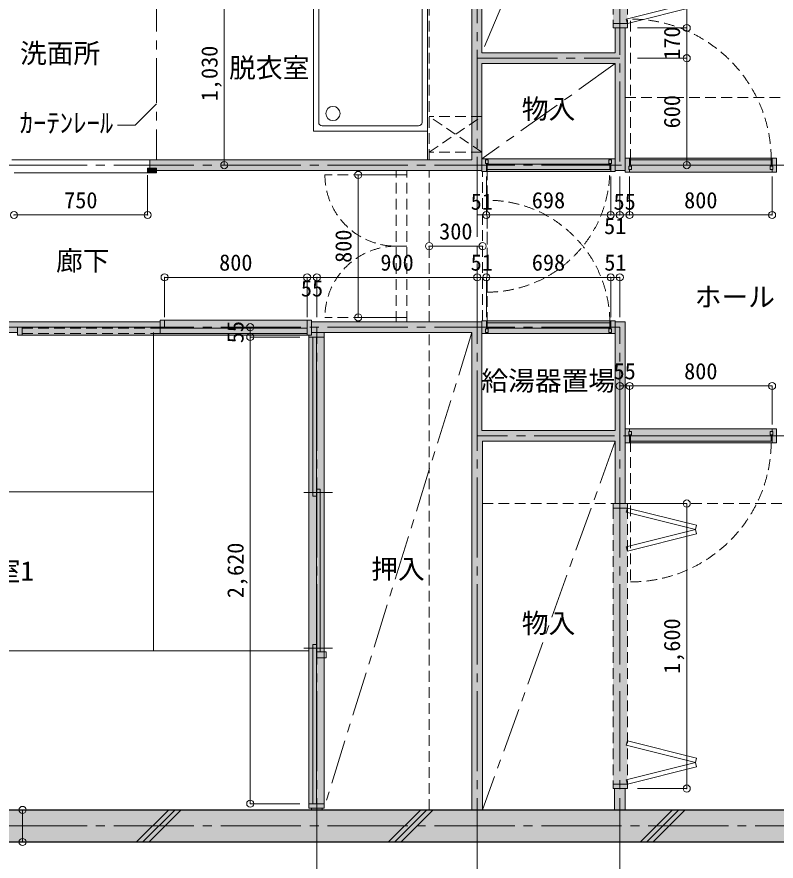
# Model space of a CAD drawing. Units: millimetres at full size, sheet at 1:50. Extents: x -9674 to 9699, y -6794 to 6791.
# Drawn here: x -562 to 3700, y -2790 to 1950 of the extents above; entities that cross this region are included whole.
import ezdxf
from ezdxf.enums import TextEntityAlignment as Align

# ---------------------------------------------------------------- set-up
doc = ezdxf.new("R2010")
doc.units = ezdxf.units.MM
doc.header["$LTSCALE"] = 50
doc.header["$PDMODE"] = 32
doc.header["$PDSIZE"] = 40
for name, pattern in [('CHAIN1', [8, 5, -1, 1, -1]), ('CHAIN2', [12, 9, -1, 1, -1]), ('DASHED1', [1.8, 1.2, -0.6])]:
    doc.linetypes.add(name, pattern=pattern)
for name, color, linetype, lineweight in [('1-0_芯', 7, 'CHAIN2', 9), ('1-1_躯体', 2, 'Continuous', 25), ('1-2_間仕切', 3, 'Continuous', 18), ('1-3_建具', 3, 'Continuous', 18), ('1-4_仕上げ', 4, 'Continuous', 9), ('1-5_設備', 7, 'Continuous', 9), ('1-7_その他', 7, 'DASHED1', 9), ('1-8_ハッチ', 4, 'Continuous', 9), ('1-A_文字', 7, 'Continuous', 9), ('1-B_寸法', 7, 'Continuous', 9), ('1-C_梁', 7, 'DASHED1', 9), ('1-D_記号', 7, 'CHAIN1', 9)]:
    doc.layers.add(name, color=color, linetype=linetype, lineweight=lineweight)
doc.layers.add('4-0', color=1, linetype='Continuous')
doc.layers.add('4-2', color=4, linetype='Continuous')
doc.styles.add('ＭＳ ゴシック', font='')
doc.styles.get('ＭＳ ゴシック').set_extended_font_data('MS Gothic')

msp = doc.modelspace()

# ---------------------------------------------------------------- linework, layer by layer
at = {"layer": '1-0_芯'}
for p, q in [((2022.5, -3485.53), (2022.5, 4587.68)), ((2822.5, 4587.68), (2822.5, 1117.68)), ((2022.5, 1717.68), (2822.5, 1717.68)), ((-8417.5, 1117.68), (8192.5, 1117.68)), ((-8417.5, 207.68), (2822.5, 207.68)), ((1122.5, -3485.53), (1122.5, 207.68)), ((2822.5, -3485.53), (2822.5, 207.68)), ((8192.5, -402.32), (2022.5, -402.32)), ((-8417.5, -2592.32), (8192.5, -2592.32))]:
    msp.add_line(p, q, dxfattribs=at)
at = {"layer": '1-1_躯体'}
msp.add_line((-6617.5, -2682.32), (5982.5, -2682.32), dxfattribs=at)
msp.add_lwpolyline([(-6617.5, -2502.32), (5982.5, -2502.32), (5982.5, -1752.29)], dxfattribs=at)
at = {"layer": '1-2_間仕切'}
for p, q in [((2048.5, 1747.68), (2048.5, 3497.68)), ((1992.5, 1147.68), (1992.5, 2117.68)), ((2796.5, 1887.68), (2796.5, 1747.68)), ((2852.5, 1148.68), (2852.5, 1887.68)), ((2048.5, 1747.68), (2796.5, 1747.68)), ((2048.5, 1152.68), (2048.5, 1687.68)), ((185, 1100.18), (185, 1147.68)), ((185, 1147.68), (1992.5, 1147.68)), ((2048.5, 1087.68), (222.5, 1087.68)), ((2852.5, 1087.68), (2796.5, 1087.68)), ((-2507.5, 237.68), (242.5, 237.68)), ((1092.5, 237.68), (2048.5, 237.68)), ((2048.5, -372.32), (2048.5, 237.68)), ((2796.5, 237.68), (2852.5, 237.68)), ((2796.5, -372.32), (2796.5, 237.68)), ((2852.5, -372.32), (2852.5, 237.68)), ((-532.5, 207.68), (242.5, 207.68)), ((-2507.5, 177.68), (-557.5, 177.68)), ((1092.5, 177.68), (1992.5, 177.68)), ((1992.5, -2502.32), (1992.5, 177.68)), ((2048.5, -372.32), (2796.5, -372.32)), ((2052.5, -2502.32), (2052.5, -432.32)), ((2052.5, -432.32), (2796.5, -432.32)), ((2796.5, -432.32), (2796.5, -782.32)), ((2852.5, -782.32), (2852.5, -432.32)), ((2792.5, -2502.32), (2792.5, -2382.32)), ((2852.5, -2502.32), (2852.5, -2382.32)), ((1092.5, -2502.32), (1092.5, -2492.32)), ((1152.5, -2502.32), (1152.5, -2492.32))]:
    msp.add_line(p, q, dxfattribs=at)
msp.add_lwpolyline([(2048.5, 1687.68), (2796.5, 1687.68), (2796.5, 1147.68)], dxfattribs=at)
at = {"layer": '1-3_建具', "color": 7, "linetype": 'DASHED1', "lineweight": 9}
for p, q in [((2785, 3462.68), (2785, 1912.68)), ((2865, 3462.68), (2865, 1912.68)), ((2882.5, 1147.68), (2882.5, 1937.68)), ((2078.5, 1092.68), (2078.5, 404.68)), ((1567.5, 1062.68), (1167.5, 1062.68)), ((1567.5, 237.68), (1567.5, 1087.68)), ((1627.5, 1062.68), (1567.5, 1062.68)), ((1627.5, 237.68), (1627.5, 1087.68)), ((2078.5, 232.68), (2078.5, 920.68)), ((1567.5, 662.68), (1627.5, 662.68)), ((1567.5, 262.68), (1167.5, 262.68)), ((1567.5, 262.68), (1627.5, 262.68)), ((-532.5, 202.68), (242.5, 202.68)), ((-532.5, 172.68), (242.5, 172.68)), ((2882.5, -432.32), (2882.5, -1222.32)), ((2785, -807.32), (2785, -2357.32)), ((2865, -807.32), (2865, -2357.32))]:
    msp.add_line(p, q, dxfattribs=at)
at = {"layer": '1-3_建具', "color": 7, "lineweight": 9}
for p, q in [((2865, 1912.68), (2785, 1912.68)), ((2785, 1887.68), (2785, 1912.68)), ((2858.94, 1936.94), (2865, 1912.68)), ((2865, 1887.68), (2865, 1912.68)), ((2865, 1887.68), (2785, 1887.68)), ((185, 1147.68), (-590, 1147.68)), ((2073.5, 1152.68), (2771.5, 1152.68)), ((2877.5, 1157.68), (3677.5, 1157.68)), ((-577.5, 1075.18), (172.5, 1075.18)), ((2771.5, 1082.68), (2073.5, 1082.68)), ((3677.5, 1077.68), (2877.5, 1077.68)), ((267.5, 247.68), (1067.5, 247.68)), ((2771.5, 242.68), (2073.5, 242.68)), ((-557.5, 207.68), (-557.5, 182.68)), ((-532.5, 162.68), (-532.5, 207.68)), ((242.5, 172.68), (242.5, 202.68)), ((242.5, 202.68), (1067.5, 202.68)), ((-532.5, 162.68), (1067.5, 162.68)), ((242.5, 172.68), (1067.5, 172.68)), ((1077.5, -2467.32), (1077.5, 152.68)), ((1162.5, 152.68), (1162.5, -2467.32)), ((2073.5, 172.68), (2771.5, 172.68)), ((3677.5, -362.32), (2877.5, -362.32)), ((2877.5, -442.32), (3677.5, -442.32)), ((1210, -720.65), (1050, -720.65)), ((2865, -782.32), (2785, -782.32)), ((2865, -807.32), (2865, -782.32)), ((2858.94, -831.57), (2865, -807.32)), ((2858.94, -1025.6), (3246.99, -928.58)), ((3246.99, -928.58), (3253.06, -952.84)), ((3253.06, -952.84), (2865, -1049.85)), ((2858.94, -1025.6), (2865, -1049.85)), ((1210, -1593.98), (1050, -1593.98)), ((2858.94, -2139.03), (2865, -2114.78)), ((3253.06, -2211.79), (2865, -2114.78)), ((2858.94, -2139.03), (3246.99, -2236.05)), ((3246.99, -2236.05), (3253.06, -2211.79)), ((2865, -2357.32), (2785, -2357.32)), ((2785, -2382.32), (2785, -2357.32)), ((2858.94, -2333.06), (2865, -2357.32)), ((2865, -2382.32), (2865, -2357.32)), ((2865, -2382.32), (2785, -2382.32))]:
    msp.add_line(p, q, dxfattribs=at)
at = {"layer": '1-3_建具'}
for p, q in [((2068.5, 1147.68), (2083.5, 1147.68)), ((2068.5, 1127.68), (2068.5, 1147.68)), ((2073.5, 1152.68), (2073.5, 1147.68)), ((2083.5, 1127.68), (2083.5, 1147.68)), ((2761.5, 1127.68), (2761.5, 1147.68)), ((2776.5, 1147.68), (2761.5, 1147.68)), ((2771.5, 1152.68), (2771.5, 1147.68)), ((2776.5, 1127.68), (2776.5, 1147.68)), ((2852.5, 1157.68), (2852.5, 1077.68)), ((2852.5, 1157.68), (2877.5, 1157.68)), ((2877.5, 1112.68), (2877.5, 1157.68)), ((2882.5, 1117.68), (2882.5, 1147.68)), ((2882.5, 1147.68), (3672.5, 1147.68)), ((3672.5, 1147.68), (3672.5, 1117.68)), ((3677.5, 1112.68), (3677.5, 1157.68)), ((172.5, 1075.18), (172.5, 1100.18)), ((222.5, 1100.18), (172.5, 1100.18)), ((222.5, 1075.18), (222.5, 1100.18)), ((2068.5, 1127.68), (2083.5, 1127.68)), ((2073.5, 1127.68), (2073.5, 1082.68)), ((2078.5, 1092.68), (2078.5, 1122.68)), ((2766.5, 1122.68), (2078.5, 1122.68)), ((2078.5, 1092.68), (2766.5, 1092.68)), ((2776.5, 1127.68), (2761.5, 1127.68)), ((2766.5, 1092.68), (2766.5, 1122.68)), ((2771.5, 1127.68), (2771.5, 1082.68)), ((2872.5, 1112.68), (2887.5, 1112.68)), ((2872.5, 1092.68), (2872.5, 1112.68)), ((2887.5, 1092.68), (2872.5, 1092.68)), ((2877.5, 1092.68), (2877.5, 1077.68)), ((3672.5, 1117.68), (2882.5, 1117.68)), ((2887.5, 1112.68), (2887.5, 1092.68)), ((3667.5, 1112.68), (3667.5, 1092.68)), ((3682.5, 1112.68), (3667.5, 1112.68)), ((3682.5, 1092.68), (3667.5, 1092.68)), ((3677.5, 1092.68), (3677.5, 1077.68)), ((3682.5, 1112.68), (3682.5, 1092.68)), ((222.5, 1075.18), (172.5, 1075.18)), ((2073.5, 1082.68), (2048.5, 1082.68)), ((2771.5, 1082.68), (2796.5, 1082.68)), ((2852.5, 1077.68), (2877.5, 1077.68)), ((3677.5, 1077.68), (3702.5, 1077.68)), ((267.5, 247.68), (242.5, 247.68)), ((242.5, 207.68), (242.5, 247.68)), ((267.5, 207.68), (267.5, 247.68)), ((1092.5, 247.68), (1067.5, 247.68)), ((1067.5, 247.68), (1067.5, 162.68)), ((1092.5, 162.68), (1092.5, 247.68)), ((2073.5, 242.68), (2048.5, 242.68)), ((2073.5, 197.68), (2073.5, 242.68)), ((2771.5, 242.68), (2796.5, 242.68)), ((2771.5, 197.68), (2771.5, 242.68)), ((2796.5, 232.68), (2796.5, 242.68)), ((-557.5, 162.68), (-557.5, 207.68)), ((267.5, 207.68), (242.5, 207.68)), ((2068.5, 197.68), (2068.5, 177.68)), ((2068.5, 197.68), (2083.5, 197.68)), ((2078.5, 232.68), (2078.5, 202.68)), ((2078.5, 232.68), (2766.5, 232.68)), ((2766.5, 202.68), (2078.5, 202.68)), ((2083.5, 197.68), (2083.5, 177.68)), ((2761.5, 197.68), (2761.5, 177.68)), ((2776.5, 197.68), (2761.5, 197.68)), ((2766.5, 232.68), (2766.5, 202.68)), ((2776.5, 197.68), (2776.5, 177.68)), ((-532.5, 162.68), (-557.5, 162.68)), ((1092.5, 162.68), (1067.5, 162.68)), ((1077.5, 162.68), (1077.5, 152.68)), ((1162.5, 152.68), (1077.5, 152.68)), ((1100, 152.68), (1100, -740.65)), ((1120, -740.65), (1120, 152.68)), ((1162.5, 152.68), (1162.5, 177.68)), ((2068.5, 177.68), (2083.5, 177.68)), ((2073.5, 172.68), (2073.5, 177.68)), ((2776.5, 177.68), (2761.5, 177.68)), ((2771.5, 172.68), (2771.5, 177.68)), ((2771.5, 172.68), (2796.5, 172.68)), ((2852.5, -442.32), (2852.5, -362.32)), ((2852.5, -362.32), (2877.5, -362.32)), ((2887.5, -377.32), (2872.5, -377.32)), ((2872.5, -377.32), (2872.5, -397.32)), ((2877.5, -377.32), (2877.5, -362.32)), ((2887.5, -397.32), (2887.5, -377.32)), ((3667.5, -397.32), (3667.5, -377.32)), ((3682.5, -377.32), (3667.5, -377.32)), ((3677.5, -362.32), (3702.5, -362.32)), ((3677.5, -377.32), (3677.5, -362.32)), ((3682.5, -397.32), (3682.5, -377.32)), ((2872.5, -397.32), (2887.5, -397.32)), ((2877.5, -397.32), (2877.5, -442.32)), ((2882.5, -402.32), (2882.5, -432.32)), ((3672.5, -402.32), (2882.5, -402.32)), ((3682.5, -397.32), (3667.5, -397.32)), ((3672.5, -432.32), (3672.5, -402.32)), ((3677.5, -397.32), (3677.5, -442.32)), ((2852.5, -442.32), (2877.5, -442.32)), ((2882.5, -432.32), (3672.5, -432.32)), ((1100, -740.65), (1120, -740.65)), ((1100, -1573.98), (1120, -1573.98)), ((1100, -1573.98), (1100, -2467.32)), ((1120, -1573.98), (1120, -2467.32)), ((1162.5, -2467.32), (1077.5, -2467.32)), ((1162.5, -2492.32), (1162.5, -2467.32))]:
    msp.add_line(p, q, dxfattribs=at)
at = {"layer": '1-3_建具', "color": 7, "lineweight": 9}
for points in [[(2858.94, 1936.94), (3246.99, 2033.95), (3253.06, 2009.7), (2865, 1912.68)], [(2865, -807.32), (2785, -807.32), (2785, -782.32)], [(2858.94, -831.57), (3246.99, -928.58), (3253.06, -904.33), (2865, -807.32)], [(2858.94, -2333.06), (3246.99, -2236.05), (3253.06, -2260.3), (2865, -2357.32)]]:
    msp.add_lwpolyline(points, dxfattribs=at)
at = {"layer": '1-3_建具'}
for points in [[(2073.5, 1152.68), (2048.5, 1152.68), (2048.5, 1082.68)], [(2771.5, 1152.68), (2796.5, 1152.68), (2796.5, 1082.68)], [(3677.5, 1157.68), (3702.5, 1157.68), (3702.5, 1077.68)], [(2073.5, 172.68), (2048.5, 172.68), (2048.5, 242.68)], [(-532.5, 162.68), (-532.5, 207.68), (-557.5, 207.68)], [(3677.5, -442.32), (3702.5, -442.32), (3702.5, -362.32)], [(1120, -1613.98), (1120, -700.65), (1140, -700.65), (1140, -1613.98)], [(1162.5, -2492.32), (1077.5, -2492.32), (1077.5, -2467.32)]]:
    msp.add_lwpolyline(points, dxfattribs=at)
msp.add_lwpolyline([(1120, -1648.98), (1175, -1648.98), (1175, -1613.98), (1120, -1613.98)], close=True, dxfattribs=at)
at = {"layer": '1-3_建具', "color": 7, "linetype": 'DASHED1', "lineweight": 9}
for centre, radius, start, end in [((2882.5, 1147.68), 790, 360, 90), ((2078.5, 1092.68), 688, 270, 0), ((1567.5, 1062.68), 400, 180, 270), ((2078.5, 232.68), 688, 0, 90), ((1567.5, 262.68), 400, 90, 180), ((2882.5, -432.32), 790, 270, 0)]:
    msp.add_arc(centre, radius, start, end, dxfattribs=at)
at = {"layer": '1-4_仕上げ'}
for p, q in [((205, 177.68), (205, -1608.98)), ((-1540, -715.65), (205, -715.65)), ((-2412.5, -1608.98), (1077.5, -1608.98))]:
    msp.add_line(p, q, dxfattribs=at)
at = {"layer": '1-5_設備'}
for p, q in [((1102.5, 2102.68), (1102.5, 1312.68)), ((1742.5, 1147.68), (1742.5, 2117.68)), ((1132.5, 2057.68), (1132.5, 1357.68)), ((1712.5, 2057.68), (1712.5, 1357.68)), ((1152.5, 1337.68), (1692.5, 1337.68)), ((1107.5, 1307.68), (1742.5, 1307.68))]:
    msp.add_line(p, q, dxfattribs=at)
msp.add_circle((1212.5, 1407.68), 40, dxfattribs=at)
for centre, radius, start, end in [((1152.5, 1357.68), 20, 180, 270), ((1692.5, 1357.68), 20, 270, 0), ((1107.5, 1312.68), 5, 180, 270)]:
    msp.add_arc(centre, radius, start, end, dxfattribs=at)
at = {"layer": '1-7_その他', "color": 4, "linetype": 'CHAIN1'}
for p, q in [((2785, 3487.68), (2048.5, 1747.68)), ((2796.5, 1687.68), (2048.5, 1152.68)), ((1992.5, 177.68), (1162.5, -2492.32)), ((2796.5, -432.32), (2052.5, -2502.32))]:
    msp.add_line(p, q, dxfattribs=at)
at = {"layer": '1-7_その他'}
for p, q in [((2048.5, 1390.09), (1752.5, 1390.09)), ((1752.5, 1190.09), (2048.5, 1390.09)), ((2048.5, 1190.09), (1752.5, 1390.09)), ((2048.5, 1190.09), (1752.5, 1190.09))]:
    msp.add_line(p, q, dxfattribs=at)
at = {"layer": '1-8_ハッチ'}
for p, q in [((110.76, -2682.32), (290.76, -2502.32)), ((146.11, -2682.32), (326.11, -2502.32)), ((181.47, -2682.32), (361.47, -2502.32)), ((1524.97, -2682.32), (1704.97, -2502.32)), ((1560.33, -2682.32), (1740.33, -2502.32)), ((1595.68, -2682.32), (1775.68, -2502.32)), ((2939.18, -2682.32), (3119.18, -2502.32)), ((2974.54, -2682.32), (3154.54, -2502.32)), ((3009.89, -2682.32), (3189.89, -2502.32))]:
    msp.add_line(p, q, dxfattribs=at)
at = {"layer": '1-A_文字'}
for q in [(222.5, 1461.41), (2.56, 1341.48)]:
    msp.add_line((102.56, 1341.48), q, dxfattribs=at)
at = {"layer": '1-B_寸法'}
for p, q in [((3198.46, 1887.68), (3198.46, 3487.68)), ((602.46, 2147.68), (602.46, 1117.68)), ((2921.61, 1887.68), (3198.46, 1887.68)), ((3198.46, 1717.68), (3198.46, 1887.68)), ((2921.61, 1717.68), (3198.46, 1717.68)), ((3198.46, 1117.68), (3198.46, 1717.68)), ((172.5, 1061.81), (172.5, 837.68)), ((1354.37, 262.68), (1354.37, 1062.68)), ((1354.37, 1062.68), (1539.82, 1062.68)), ((2073.5, 1053.67), (2073.5, 837.68)), ((2771.5, 1053.67), (2771.5, 837.68)), ((2822.5, 1053.67), (2822.5, 837.68)), ((2877.5, 1053.67), (2877.5, 837.68)), ((3677.5, 1053.67), (3677.5, 837.68)), ((-577.5, 837.68), (172.5, 837.68)), ((2073.5, 837.68), (2022.5, 837.68)), ((2771.5, 837.68), (2073.5, 837.68)), ((2822.5, 837.68), (2771.5, 837.68)), ((2877.5, 837.68), (2822.5, 837.68)), ((3677.5, 837.68), (2877.5, 837.68)), ((2052.5, 662.68), (1752.5, 662.68)), ((267.5, 263.56), (267.5, 487.68)), ((1067.5, 487.68), (267.5, 487.68)), ((1067.5, 263.56), (1067.5, 487.68)), ((1122.5, 487.68), (1067.5, 487.68)), ((1122.5, 263.56), (1122.5, 487.68)), ((2022.5, 487.68), (1122.5, 487.68)), ((2073.5, 487.68), (2022.5, 487.68)), ((2073.5, 263.56), (2073.5, 487.68)), ((2073.5, 487.68), (2771.5, 487.68)), ((2771.5, 263.56), (2771.5, 487.68)), ((2771.5, 487.68), (2822.5, 487.68)), ((2822.5, 263.56), (2822.5, 487.68)), ((1354.37, 262.68), (1539.82, 262.68)), ((748.34, 152.68), (748.34, 207.68)), ((1025.83, 152.68), (748.34, 152.68)), ((748.34, -2467.32), (748.34, 152.68)), ((2877.5, -122.32), (2822.5, -122.32)), ((2877.5, -122.32), (3677.5, -122.32)), ((2877.5, -338.3), (2877.5, -122.32)), ((3677.5, -338.3), (3677.5, -122.32)), ((2921.61, -782.32), (3198.46, -782.32)), ((3198.46, -2382.32), (3198.46, -782.32)), ((2921.61, -2382.32), (3198.46, -2382.32)), ((-529.6, -2502.32), (-529.6, -2682.32)), ((1025.83, -2467.32), (748.34, -2467.32))]:
    msp.add_line(p, q, dxfattribs=at)
at = {"layer": '1-B_寸法', "color": 3}
for p in [(3198.46, 1887.68), (3198.46, 1717.68), (602.46, 1117.68), (3198.46, 1117.68), (1354.37, 1062.68), (-577.5, 837.68), (172.5, 837.68), (2073.5, 837.68), (2771.5, 837.68), (2822.5, 837.68), (2877.5, 837.68), (3677.5, 837.68), (1752.5, 662.68), (2052.5, 662.68), (267.5, 487.68), (1067.5, 487.68), (1122.5, 487.68), (2022.5, 487.68), (2073.5, 487.68), (2771.5, 487.68), (2822.5, 487.68), (1354.37, 262.68), (748.34, 207.68), (748.34, 152.68), (2822.5, -122.32), (2877.5, -122.32), (3677.5, -122.32), (3198.46, -782.32), (3198.46, -2382.32), (748.34, -2467.32), (-529.6, -2502.32), (-529.6, -2682.32)]:
    msp.add_point(p, dxfattribs=at)
at = {"layer": '1-C_梁'}
for p, q in [((1752.5, 1147.68), (1752.5, 2117.68)), ((2852.5, 1497.68), (6082.5, 1497.68)), ((1752.5, 237.68), (1752.5, 1087.68)), ((2052.5, 242.68), (2052.5, 1082.68)), ((1752.5, -2502.32), (1752.5, 177.68)), ((2052.5, -782.32), (6082.5, -782.32))]:
    msp.add_line(p, q, dxfattribs=at)
at = {"layer": '1-D_記号'}
msp.add_line((222.5, 2117.68), (222.5, 1147.68), dxfattribs=at)
at = {"layer": '4-0'}
msp.add_solid([(-6617.5, -2682.32), (-6617.5, -2502.32), (5982.5, -2682.32), (5982.5, -2502.32)], dxfattribs=at)
at = {"layer": '4-2'}
for points in [[(1992.5, 3497.68), (2048.5, 3497.68), (2048.5, 1747.68)], [(1992.5, 1147.68), (1992.5, 3497.68), (2048.5, 1747.68)], [(2852.5, 3487.68), (2865, 1887.68), (2785, 1887.68)], [(2852.5, 3487.68), (2785, 1887.68), (2785, 3487.68)], [(2852.5, 3487.68), (2865, 3487.68), (2865, 1887.68)], [(2796.5, 1887.68), (2852.5, 1887.68), (2852.5, 1087.68)], [(2796.5, 1887.68), (2852.5, 1087.68), (2796.5, 1087.68)], [(2048.5, 1747.68), (2048.5, 1087.68), (1992.5, 1147.68)], [(2048.5, 1687.68), (2048.5, 1747.68), (2796.5, 1687.68), (2796.5, 1747.68)], [(185, 1100.18), (185, 1147.68), (1992.5, 1147.68)], [(1992.5, 1147.68), (222.5, 1100.18), (185, 1100.18)], [(1992.5, 1147.68), (2048.5, 1087.68), (222.5, 1087.68)], [(1992.5, 1147.68), (222.5, 1087.68), (222.5, 1100.18)], [(2796.5, 1082.68), (2796.5, 1152.68), (2048.5, 1082.68), (2048.5, 1152.68)], [(2852.5, 1077.68), (2852.5, 1157.68), (3702.5, 1077.68), (3702.5, 1157.68)], [(172.5, 1075.18), (172.5, 1100.18), (222.5, 1075.18), (222.5, 1100.18)], [(-2507.5, 177.68), (-2507.5, 237.68), (242.5, 237.68)], [(242.5, 237.68), (-557.5, 177.68), (-2507.5, 177.68)], [(242.5, 237.68), (1092.5, 162.68), (-557.5, 162.68)], [(242.5, 237.68), (-557.5, 162.68), (-557.5, 177.68)], [(242.5, 237.68), (242.5, 247.68), (1092.5, 247.68)], [(242.5, 237.68), (1092.5, 247.68), (1092.5, 162.68)], [(1092.5, 177.68), (1092.5, 237.68), (2048.5, 237.68)], [(2048.5, 237.68), (1992.5, 177.68), (1092.5, 177.68)], [(2048.5, 237.68), (1992.5, -2502.32), (1992.5, 177.68)], [(1992.5, -2502.32), (2048.5, 237.68), (2048.5, -372.32)], [(2048.5, 172.68), (2048.5, 242.68), (2796.5, 172.68), (2796.5, 242.68)], [(2796.5, 237.68), (2852.5, 237.68), (2852.5, -782.32)], [(2796.5, 237.68), (2852.5, -782.32), (2796.5, -782.32)], [(1162.5, 152.68), (1077.5, 152.68), (1077.5, 162.68)], [(1162.5, 152.68), (1077.5, 162.68), (1092.5, 162.68)], [(1092.5, -2492.32), (1077.5, -2492.32), (1077.5, 152.68)], [(1092.5, -2492.32), (1077.5, 152.68), (1162.5, 152.68)], [(1162.5, 152.68), (1092.5, 162.68), (1092.5, 177.68)], [(1162.5, 152.68), (1092.5, 177.68), (1162.5, 177.68)], [(1092.5, -2492.32), (1162.5, 152.68), (1162.5, -2492.32)], [(2052.5, -2502.32), (1992.5, -2502.32), (2048.5, -372.32)], [(2048.5, -372.32), (2796.5, -372.32), (2052.5, -432.32)], [(2048.5, -372.32), (2052.5, -432.32), (2052.5, -2502.32)], [(2796.5, -372.32), (2796.5, -432.32), (2052.5, -432.32)], [(2852.5, -442.32), (2852.5, -362.32), (3702.5, -442.32), (3702.5, -362.32)], [(2785, -782.32), (2865, -2382.32), (2852.5, -2382.32)], [(2792.5, -2382.32), (2785, -2382.32), (2785, -782.32)], [(2792.5, -2382.32), (2785, -782.32), (2852.5, -2502.32)], [(2785, -782.32), (2865, -782.32), (2865, -2382.32)], [(2785, -782.32), (2852.5, -2382.32), (2852.5, -2502.32)], [(2852.5, -2502.32), (2792.5, -2502.32), (2792.5, -2382.32)], [(1152.5, -2502.32), (1092.5, -2502.32), (1092.5, -2492.32)], [(1092.5, -2492.32), (1152.5, -2492.32), (1152.5, -2502.32)]]:
    msp.add_solid(points, dxfattribs=at)

# ---------------------------------------------------------------- texts
at = {"layer": '1-A_文字', "style": 'ＭＳ ゴシック'}
for s, p in [('洗面所', (-543.79, 1657.79)), ('脱衣室', (629.78, 1576.05)), ('物入', (2272.5, 1345.18)), ('ｶｰﾃﾝﾚｰﾙ', (-546, 1266.82)), ('廊下', (-342.09, 492.98)), ('ホール', (3243.15, 289.8)), ('給湯器置場', (2045.7, -180.6)), ('和室1', (-841.04, -1248.88)), ('押入', (1427.5, -1237.32)), ('物入', (2272.5, -1542.32))]:
    msp.add_text(s, height=110, dxfattribs=at).set_placement(p, align=Align.BOTTOM_LEFT)
at = {"layer": '1-B_寸法', "style": 'ＭＳ ゴシック'}
for s, p in [('170', (3188.46, 1708.93)), ('1,030', (592.46, 1476.43)), ('600', (3188.46, 1323.93)), ('800', (1344.37, 568.93)), ('55', (738.34, 117.68)), ('2,620', (738.34, -1313.57)), ('1,600', (3188.46, -1738.57))]:
    msp.add_text(s, height=91.64, rotation=90, dxfattribs=at).set_placement(p, align=Align.BOTTOM_LEFT)
for s, p in [('750', (-296.25, 847.68)), ('51', (1985.5, 839.7)), ('698', (2328.75, 847.68)), ('55', (2787.5, 839.7)), ('800', (3183.75, 847.68)), ('51', (2734.5, 702.68)), ('300', (1808.75, 672.68)), ('800', (573.75, 497.68)), ('900', (1478.75, 497.68)), ('51', (1985.5, 497.68)), ('698', (2328.75, 497.68)), ('51', (2735.5, 497.68)), ('55', (1032.5, 352.68)), ('55', (2787.5, -112.32)), ('800', (3183.75, -112.32))]:
    msp.add_text(s, height=91.64, dxfattribs=at).set_placement(p, align=Align.BOTTOM_LEFT)

doc.saveas('drawing.dxf')
